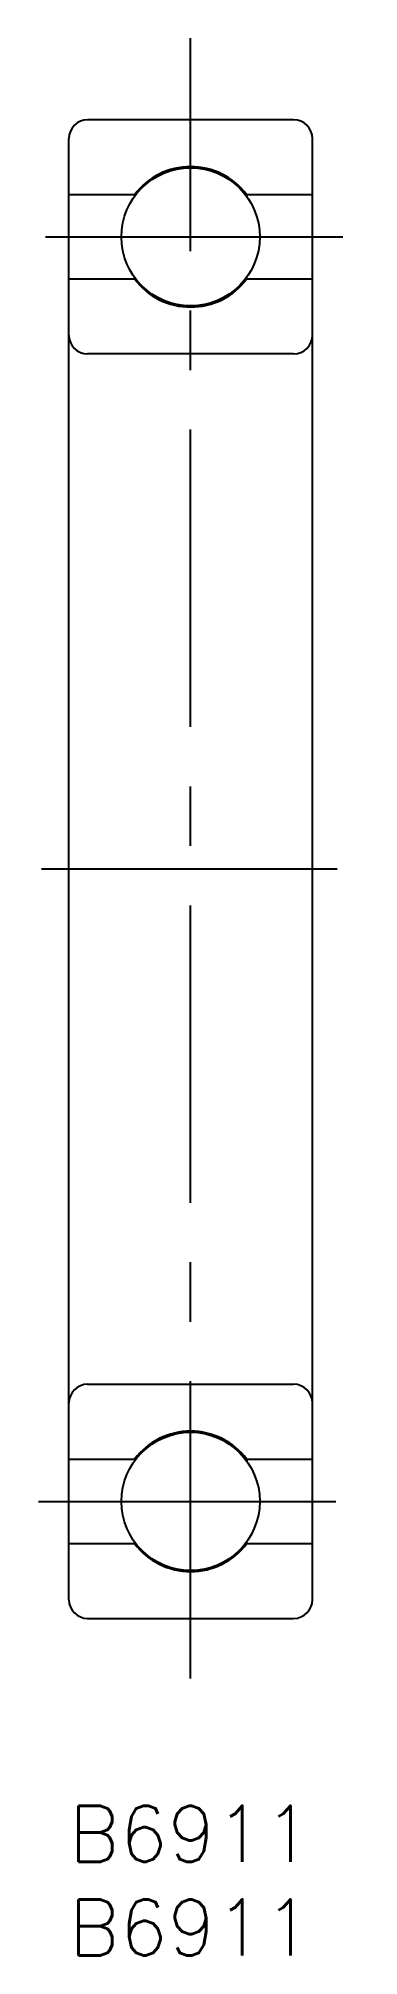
# Model space of a CAD drawing. Extents: x -2 to 15, y -8 to 94.
import ezdxf

# ---------------------------------------------------------------- set-up
doc = ezdxf.new("R2010")
doc.units = 0
doc.header["$LTSCALE"] = 0.5
doc.linetypes.add('CENTER', pattern=[50.8, 31.75, -6.35, 6.35, -6.35])
for name, color, linetype in [('MSM_CENTER', 1, 'CENTER'), ('MSM_CONTINUOUS', 7, 'CONTINUOUS'), ('MSM_PART_NUMBER', 7, 'CONTINUOUS')]:
    doc.layers.add(name, color=color, linetype=linetype)
doc.styles.get("Standard").update_dxf_attribs({"font": 'txt.shx', "height": 3, "bigfont": 'bigfont.shx'})

msp = doc.modelspace()

# ---------------------------------------------------------------- linework, layer by layer
at = {"layer": 'MSM_CENTER'}
for p, q in [((6.5, 6.79), (6.5, 94.35)), ((-1.25, 83.75), (15.47, 83.75)), ((14.32, 50), (-1.47, 50)), ((-1.63, 16.25), (14.38, 16.25))]:
    msp.add_line(p, q, dxfattribs=at)
at = {"layer": 'MSM_CONTINUOUS'}
for p, q in [((12, 90), (1, 90)), ((0, 11), (0, 89)), ((13, 11), (13, 89)), ((3.5, 86), (0, 86)), ((3.5, 86), (3.5, 85.89)), ((13, 86), (9.5, 86)), ((9.5, 86), (9.5, 85.89)), ((3.5, 81.5), (0, 81.5)), ((3.5, 81.5), (3.5, 81.61)), ((9.5, 81.5), (9.5, 81.61)), ((13, 81.5), (9.5, 81.5)), ((12, 77.5), (1, 77.5)), ((1, 22.5), (12, 22.5)), ((0, 18.5), (3.5, 18.5)), ((3.5, 18.5), (3.5, 18.39)), ((9.5, 18.5), (13, 18.5)), ((9.5, 18.5), (9.5, 18.39)), ((0, 14), (3.5, 14)), ((3.5, 14), (3.5, 14.11)), ((9.5, 14), (9.5, 14.11)), ((9.5, 14), (13, 14)), ((1, 10), (12, 10))]:
    msp.add_line(p, q, dxfattribs=at)
for centre in [(6.5, 83.75), (6.5, 16.25)]:
    msp.add_circle(centre, 3.69, dxfattribs=at)
for centre, radius, start, end in [((1, 89), 1, 90, 180), ((12, 89), 1, 0, 90), ((6.5, 83.75), 3.75, 36.8699, 143.1301), ((6.5, 83.75), 3.75, 216.8699, 323.1301), ((1, 78.5), 1, 180, 270), ((12, 78.5), 1, 270, 360), ((1, 21.5), 1, 90, 180), ((12, 21.5), 1, 0, 90), ((6.5, 16.25), 3.75, 36.8699, 143.1301), ((6.5, 16.25), 3.75, 216.8699, 323.1301), ((1, 11), 1, 180, 270), ((12, 11), 1, 270, 0)]:
    msp.add_arc(centre, radius, start, end, dxfattribs=at)

# ---------------------------------------------------------------- texts
at = {"layer": 'MSM_PART_NUMBER'}
for p in [(0, -3), (0, -8)]:
    msp.add_text('B6911', height=3, dxfattribs=at).set_placement(p)

doc.saveas('drawing.dxf')
